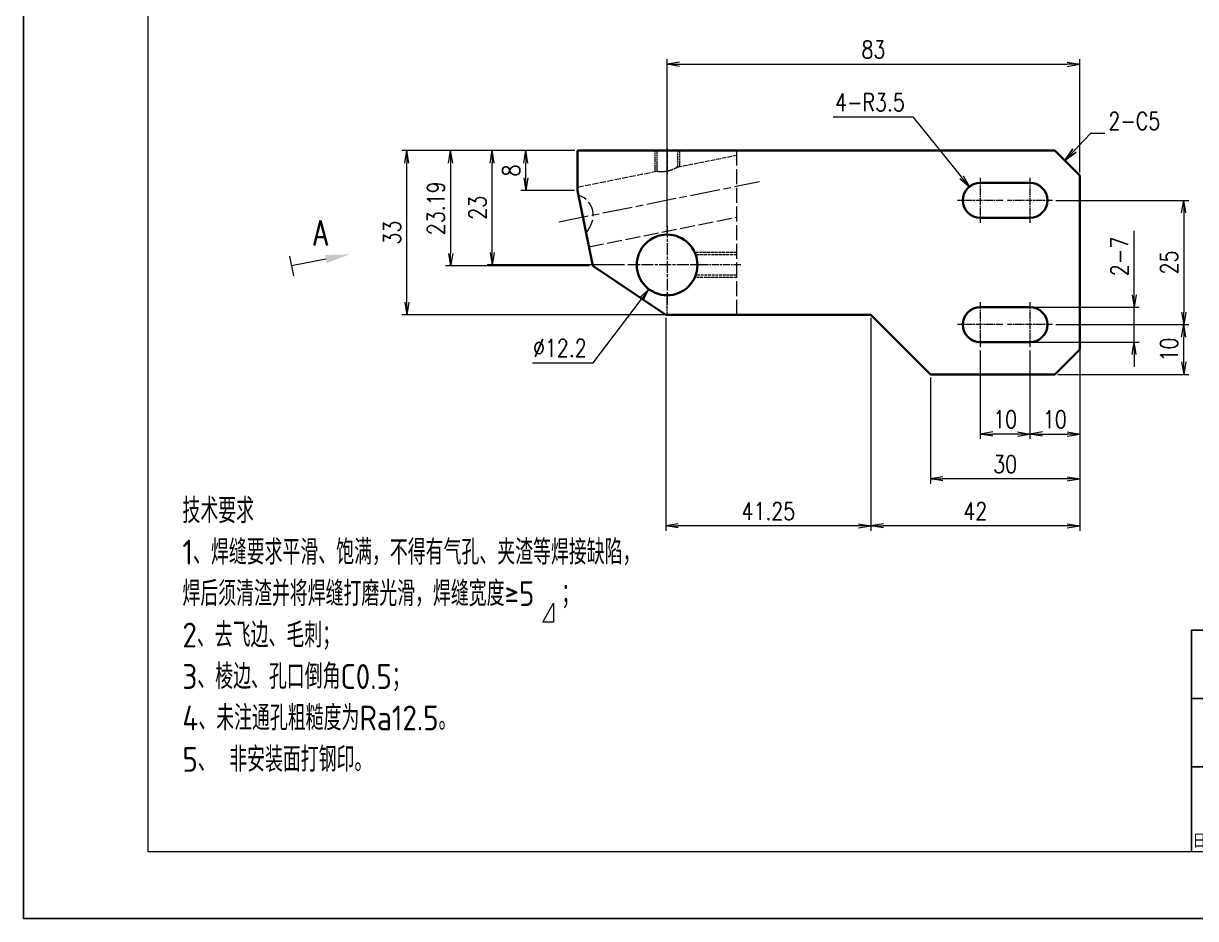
# Model space of a CAD drawing. Header units: inches. Extents: x 269 to 10986, y 1043 to 4337.
# Drawn here: x 10315.2 to 10551, y 3497.4 to 3677.3 of the extents above; entities that cross this region are included whole.
import ezdxf
from ezdxf.enums import TextEntityAlignment as Align

# ---------------------------------------------------------------- set-up
doc = ezdxf.new("R2010")
doc.units = ezdxf.units.IN
doc.header["$MEASUREMENT"] = 0
doc.linetypes.add('AM_ISO02W050x2', pattern=[3.75, 3, -0.75])
doc.linetypes.add('AM_ISO08W050x2', pattern=[9, 6, -0.75, 1.5, -0.75])
for name, color, linetype, lineweight in [('中心线', 2, 'AM_ISO08W050x2', 18), ('图框', 7, 'Continuous', 18), ('标注线', 3, 'Continuous', 18), ('粗实线', 7, 'Continuous', 35), ('虚线', 1, 'AM_ISO02W050x2', 18)]:
    doc.layers.add(name, color=color, linetype=linetype, lineweight=lineweight)
doc.layers.add('图\\M+19E79\\M+195B6\\M+18E9A', color=7, linetype='Continuous')
doc.layers.add('打印', color=7, linetype='Continuous', lineweight=15, plot=False)
doc.layers.add('打印-禁用', color=7, linetype='Continuous', lineweight=15, plot=False)
doc.styles.add('DIM', font='romans.shx', dxfattribs={"width": 0.8, "bigfont": 'bigfont.shx'})
doc.styles.get("Standard").update_dxf_attribs({"font": 'txt', "bigfont": 'gbcbig.shx'})
doc.styles.add('国标', font='simfang.ttf', dxfattribs={"width": 0.8})
doc.styles.add('机械长仿宋', font='gbenor.shx', dxfattribs={"height": 1, "bigfont": 'gbcbig.shx'})
doc.dimstyles.new('XR 1-1', dxfattribs={"dimtxt": 3.5, "dimasz": 2.5, "dimexe": 1, "dimexo": 0.625, "dimgap": 1.2, "dimtad": 1, "dimtoh": 1, "dimdsep": 46, "dimtxsty": 'DIM', "dimblk": 'OPEN', "dimcen": 0, "dimclrd": 8, "dimclre": 8, "dimclrt": 2, "dimazin": 2, "dimtfac": 0.5, "dimtmove": 0, "dimatfit": 3, "dimldrblk": 'OPEN', "dimfxl": 0, "dimtolj": 2, "dimlwd": 18, "dimlwe": 18, "dimarcsym": 0})
doc.dimstyles.new('XR 1-1$0', dxfattribs={"dimtxt": 3.5, "dimasz": 2.5, "dimexe": 1, "dimexo": 0.625, "dimgap": 1.2, "dimtad": 1, "dimzin": 9, "dimdsep": 46, "dimtxsty": 'DIM', "dimblk": 'OPEN', "dimcen": 0, "dimclrd": 8, "dimclre": 8, "dimclrt": 2, "dimazin": 2, "dimtfac": 0.5, "dimtmove": 0, "dimatfit": 3, "dimldrblk": 'OPEN', "dimfxl": 0, "dimtolj": 2, "dimlwd": 18, "dimlwe": 18, "dimarcsym": 0})
doc.dimstyles.new('XR 1-1$3', dxfattribs={"dimtxt": 3.5, "dimasz": 2.5, "dimexe": 1, "dimexo": 0.625, "dimgap": 1.2, "dimtad": 1, "dimtoh": 1, "dimdsep": 46, "dimtxsty": 'DIM', "dimblk": 'OPEN', "dimcen": 0, "dimclrd": 8, "dimclre": 8, "dimclrt": 2, "dimazin": 2, "dimtfac": 0.5, "dimtofl": 0, "dimtmove": 0, "dimatfit": 3, "dimldrblk": 'OPEN', "dimfxl": 0, "dimtolj": 2, "dimlwd": 18, "dimlwe": 18, "dimarcsym": 0})
doc.dimstyles.new('XR 1-1$4', dxfattribs={"dimtxt": 3.5, "dimasz": 2.5, "dimexe": 1, "dimexo": 0.625, "dimgap": 1.2, "dimtad": 1, "dimtoh": 1, "dimdsep": 46, "dimtxsty": 'DIM', "dimblk": 'OPEN', "dimcen": 0, "dimclrd": 8, "dimclre": 8, "dimclrt": 2, "dimazin": 2, "dimtfac": 0.5, "dimtofl": 0, "dimtmove": 0, "dimatfit": 3, "dimldrblk": 'OPEN', "dimfxl": 0, "dimtolj": 2, "dimlwd": 18, "dimlwe": 18, "dimarcsym": 0})

# ---------------------------------------------------------------- blocks, each defined once
blk = doc.blocks.new('GZDEH零件A3图框V01版')
at = {"layer": '图\\M+19E79\\M+195B6\\M+18E9A', "color": 7}
blk.add_line((3272.49, -1788.46), (3092.49, -1788.46), dxfattribs=at)
at = {"layer": '图\\M+19E79\\M+195B6\\M+18E9A', "color": 9}
for p, q in [((3272.49, -1788.46), (3092.49, -1788.46)), ((3181.99, -1802.21), (3092.49, -1802.21)), ((3181.99, -1815.96), (3092.49, -1815.96))]:
    blk.add_line(p, q, dxfattribs=at)
at = {"layer": '图\\M+19E79\\M+195B6\\M+18E9A', "color": 9, "linetype": 'Continuous'}
blk.add_line((3092.49, -1832.96), (3092.49, -1788.46), dxfattribs=at)
at = {"layer": '图框', "linetype": 'Continuous'}
for p, q in [((2882.49, -1554.46), (2882.49, -1832.96)), ((2882.49, -1832.96), (3272.49, -1832.96))]:
    blk.add_line(p, q, dxfattribs=at)
at = {"layer": '打印-禁用', "linetype": 'Continuous'}
for p, q in [((2857.49, -1549.46), (2857.49, -1846.46)), ((2857.49, -1846.46), (3277.49, -1846.46))]:
    blk.add_line(p, q, dxfattribs=at)
at = {"layer": '图\\M+19E79\\M+195B6\\M+18E9A', "color": 9, "style": '国标', "width": 0.8}
blk.add_text('日期:', height=2.5, dxfattribs=at).set_placement((3096.09, -1832), align=Align.CENTER)
blk = doc.blocks.new('DEH A3')
at = {"layer": '图框'}
blk.add_blockref('GZDEH零件A3图框V01版', (-2857.49, 1846.46), dxfattribs=at)
blk = doc.blocks.new('HJ')
at = {"layer": '标注线', "color": 2, "linetype": 'ByBlock', "lineweight": 9}
for p, q in [((0, 0), (4.34, 7.65)), ((4.34, 7.65), (4.34, 0)), ((4.34, 0), (0, 0))]:
    blk.add_line(p, q, dxfattribs=at)
blk = doc.blocks.new('_Open')
at = {"color": 0, "linetype": 'ByBlock', "lineweight": -2}
for p, q in [((-1, 0.167), (0, 0)), ((-1, -0.167), (0, 0)), ((0, 0), (-1, 0))]:
    blk.add_line(p, q, dxfattribs=at)
blk = doc.blocks.new('*D241')
at = {"layer": 'Defpoints', "color": 0, "transparency": 16777216}
for p in [(10416.25, 3651.78), (10426.66, 3651.78), (10426.66, 3643.78)]:
    blk.add_point(p, dxfattribs=at)
at = {"layer": '标注线', "color": 8, "lineweight": 18, "transparency": 16777216}
for p, q in [((10426.04, 3651.78), (10415.25, 3651.78)), ((10416.25, 3646.28), (10416.25, 3649.28)), ((10426.04, 3643.78), (10415.25, 3643.78))]:
    blk.add_line(p, q, dxfattribs=at)
at = {"layer": '标注线', "color": 8, "lineweight": 18, "transparency": 16777216, "xscale": 2.5, "yscale": 2.5, "zscale": 2.5}
for p, rotation in [((10416.25, 3651.78), 90), ((10416.25, 3643.78), 270)]:
    blk.add_blockref('_Open', p, dxfattribs=dict(at, rotation=rotation))
at = {"layer": '标注线', "color": 2, "transparency": 16777216, "insert": (10413.3, 3647.78), "char_height": 3.5, "attachment_point": 5, "rotation": 90, "style": 'DIM'}
blk.add_mtext('\\A2;8', dxfattribs=at)
blk = doc.blocks.new('*D242')
at = {"layer": 'Defpoints', "color": 0, "transparency": 16777216}
for p in [(10426.75, 3651.78), (10401.11, 3628.59), (10429.7, 3628.59)]:
    blk.add_point(p, dxfattribs=at)
at = {"layer": '标注线', "color": 8, "lineweight": 18, "transparency": 16777216}
for p, q in [((10426.13, 3651.78), (10400.11, 3651.78)), ((10401.11, 3649.28), (10401.11, 3631.09)), ((10429.07, 3628.59), (10400.11, 3628.59))]:
    blk.add_line(p, q, dxfattribs=at)
at = {"layer": '标注线', "color": 8, "lineweight": 18, "transparency": 16777216, "xscale": 2.5, "yscale": 2.5, "zscale": 2.5}
for p, rotation in [((10401.11, 3651.78), 90), ((10401.11, 3628.59), 270)]:
    blk.add_blockref('_Open', p, dxfattribs=dict(at, rotation=rotation))
at = {"layer": '标注线', "color": 2, "transparency": 16777216, "insert": (10398.16, 3640.18), "char_height": 3.5, "attachment_point": 5, "rotation": 90, "style": 'DIM'}
blk.add_mtext('\\A2;23.19', dxfattribs=at)
blk = doc.blocks.new('*D243')
at = {"layer": 'Defpoints', "color": 0, "transparency": 16777216}
for p in [(10485.66, 3618.78), (10527.66, 3613.28), (10485.66, 3576.33)]:
    blk.add_point(p, dxfattribs=at)
at = {"layer": '标注线', "color": 8, "lineweight": 18, "transparency": 16777216}
for p, q in [((10485.66, 3618.16), (10485.66, 3575.33)), ((10527.66, 3612.66), (10527.66, 3575.33)), ((10525.16, 3576.33), (10488.16, 3576.33))]:
    blk.add_line(p, q, dxfattribs=at)
at = {"layer": '标注线', "color": 8, "lineweight": 18, "transparency": 16777216, "xscale": 2.5, "yscale": 2.5, "zscale": 2.5, "rotation": 180}
blk.add_blockref('_Open', (10485.66, 3576.33), dxfattribs=at)
at = {"layer": '标注线', "color": 8, "lineweight": 18, "transparency": 16777216, "xscale": 2.5, "yscale": 2.5, "zscale": 2.5}
blk.add_blockref('_Open', (10527.66, 3576.33), dxfattribs=at)
at = {"layer": '标注线', "color": 2, "transparency": 16777216, "insert": (10506.66, 3579.28), "char_height": 3.5, "attachment_point": 5, "style": 'DIM'}
blk.add_mtext('\\A2;42', dxfattribs=at)
blk = doc.blocks.new('*D244')
at = {"layer": 'Defpoints', "color": 0, "transparency": 16777216}
for p in [(10527.66, 3611.78), (10497.66, 3606.78), (10497.66, 3585.77)]:
    blk.add_point(p, dxfattribs=at)
at = {"layer": '标注线', "color": 8, "lineweight": 18, "transparency": 16777216}
for p, q in [((10527.66, 3611.16), (10527.66, 3584.77)), ((10497.66, 3606.16), (10497.66, 3584.77)), ((10525.16, 3585.77), (10500.16, 3585.77))]:
    blk.add_line(p, q, dxfattribs=at)
at = {"layer": '标注线', "color": 8, "lineweight": 18, "transparency": 16777216, "xscale": 2.5, "yscale": 2.5, "zscale": 2.5, "rotation": 180}
blk.add_blockref('_Open', (10497.66, 3585.77), dxfattribs=at)
at = {"layer": '标注线', "color": 8, "lineweight": 18, "transparency": 16777216, "xscale": 2.5, "yscale": 2.5, "zscale": 2.5}
blk.add_blockref('_Open', (10527.66, 3585.77), dxfattribs=at)
at = {"layer": '标注线', "color": 2, "transparency": 16777216, "insert": (10512.66, 3588.72), "char_height": 3.5, "attachment_point": 5, "style": 'DIM'}
blk.add_mtext('\\A2;30', dxfattribs=at)
blk = doc.blocks.new('*D245')
at = {"layer": 'Defpoints', "color": 0, "transparency": 16777216}
for p in [(10517.66, 3612.23), (10527.66, 3611.78), (10527.66, 3594.79)]:
    blk.add_point(p, dxfattribs=at)
at = {"layer": '标注线', "color": 8, "lineweight": 18, "transparency": 16777216}
for p, q in [((10517.66, 3611.61), (10517.66, 3593.79)), ((10527.66, 3611.16), (10527.66, 3593.79)), ((10520.16, 3594.79), (10525.16, 3594.79))]:
    blk.add_line(p, q, dxfattribs=at)
at = {"layer": '标注线', "color": 8, "lineweight": 18, "transparency": 16777216, "xscale": 2.5, "yscale": 2.5, "zscale": 2.5, "rotation": 180}
blk.add_blockref('_Open', (10517.66, 3594.79), dxfattribs=at)
at = {"layer": '标注线', "color": 8, "lineweight": 18, "transparency": 16777216, "xscale": 2.5, "yscale": 2.5, "zscale": 2.5}
blk.add_blockref('_Open', (10527.66, 3594.79), dxfattribs=at)
at = {"layer": '标注线', "color": 2, "transparency": 16777216, "insert": (10522.66, 3597.74), "char_height": 3.5, "attachment_point": 5, "style": 'DIM'}
blk.add_mtext('\\A2;10', dxfattribs=at)
blk = doc.blocks.new('*D246')
at = {"layer": 'Defpoints', "color": 0, "transparency": 16777216}
for p in [(10507.66, 3612.23), (10517.66, 3611.61), (10507.66, 3594.79)]:
    blk.add_point(p, dxfattribs=at)
at = {"layer": '标注线', "color": 8, "lineweight": 18, "transparency": 16777216}
for p, q in [((10507.66, 3611.61), (10507.66, 3593.79)), ((10517.66, 3610.98), (10517.66, 3593.79)), ((10515.16, 3594.79), (10510.16, 3594.79))]:
    blk.add_line(p, q, dxfattribs=at)
at = {"layer": '标注线', "color": 8, "lineweight": 18, "transparency": 16777216, "xscale": 2.5, "yscale": 2.5, "zscale": 2.5, "rotation": 180}
blk.add_blockref('_Open', (10507.66, 3594.79), dxfattribs=at)
at = {"layer": '标注线', "color": 8, "lineweight": 18, "transparency": 16777216, "xscale": 2.5, "yscale": 2.5, "zscale": 2.5}
blk.add_blockref('_Open', (10517.66, 3594.79), dxfattribs=at)
at = {"layer": '标注线', "color": 2, "transparency": 16777216, "insert": (10512.66, 3597.74), "char_height": 3.5, "attachment_point": 5, "style": 'DIM'}
blk.add_mtext('\\A2;10', dxfattribs=at)
blk = doc.blocks.new('*D247')
at = {"layer": 'Defpoints', "color": 0, "transparency": 16777216}
for p in [(10522.21, 3616.78), (10548.59, 3616.78), (10522.66, 3606.78)]:
    blk.add_point(p, dxfattribs=at)
at = {"layer": '标注线', "color": 8, "lineweight": 18, "transparency": 16777216}
for p, q in [((10522.84, 3616.78), (10549.59, 3616.78)), ((10548.59, 3609.28), (10548.59, 3614.28)), ((10523.29, 3606.78), (10549.59, 3606.78))]:
    blk.add_line(p, q, dxfattribs=at)
at = {"layer": '标注线', "color": 8, "lineweight": 18, "transparency": 16777216, "xscale": 2.5, "yscale": 2.5, "zscale": 2.5}
for p, rotation in [((10548.59, 3616.78), 90), ((10548.59, 3606.78), 270)]:
    blk.add_blockref('_Open', p, dxfattribs=dict(at, rotation=rotation))
at = {"layer": '标注线', "color": 2, "transparency": 16777216, "insert": (10545.64, 3611.78), "char_height": 3.5, "attachment_point": 5, "rotation": 90, "style": 'DIM'}
blk.add_mtext('\\A2;10', dxfattribs=at)
blk = doc.blocks.new('*D248')
at = {"layer": 'Defpoints', "color": 0, "transparency": 16777216}
for p in [(10522.21, 3641.78), (10522.84, 3616.78), (10548.59, 3616.78)]:
    blk.add_point(p, dxfattribs=at)
at = {"layer": '标注线', "color": 8, "lineweight": 18, "transparency": 16777216}
for p, q in [((10522.84, 3641.78), (10549.59, 3641.78)), ((10548.59, 3639.28), (10548.59, 3619.28)), ((10523.46, 3616.78), (10549.59, 3616.78))]:
    blk.add_line(p, q, dxfattribs=at)
at = {"layer": '标注线', "color": 8, "lineweight": 18, "transparency": 16777216, "xscale": 2.5, "yscale": 2.5, "zscale": 2.5}
for p, rotation in [((10548.59, 3641.78), 90), ((10548.59, 3616.78), 270)]:
    blk.add_blockref('_Open', p, dxfattribs=dict(at, rotation=rotation))
at = {"layer": '标注线', "color": 2, "transparency": 16777216, "insert": (10545.64, 3629.28), "char_height": 3.5, "attachment_point": 5, "rotation": 90, "style": 'DIM'}
blk.add_mtext('\\A2;25', dxfattribs=at)
blk = doc.blocks.new('*D249')
at = {"layer": 'Defpoints', "color": 0, "transparency": 16777216}
for p in [(10517.66, 3620.28), (10538.6, 3620.28), (10517.66, 3613.28)]:
    blk.add_point(p, dxfattribs=at)
at = {"layer": '标注线', "color": 8, "lineweight": 18, "transparency": 16777216}
for p, q in [((10538.6, 3622.78), (10538.6, 3635.68)), ((10518.29, 3620.28), (10539.6, 3620.28)), ((10538.6, 3613.28), (10538.6, 3620.28)), ((10518.29, 3613.28), (10539.6, 3613.28)), ((10538.6, 3610.78), (10538.6, 3608.28))]:
    blk.add_line(p, q, dxfattribs=at)
at = {"layer": '标注线', "color": 8, "lineweight": 18, "transparency": 16777216, "xscale": 2.5, "yscale": 2.5, "zscale": 2.5}
for p, rotation in [((10538.6, 3620.28), 270), ((10538.6, 3613.28), 90)]:
    blk.add_blockref('_Open', p, dxfattribs=dict(at, rotation=rotation))
at = {"layer": '标注线', "color": 2, "transparency": 16777216, "insert": (10535.65, 3630.48), "char_height": 3.5, "attachment_point": 5, "rotation": 90, "style": 'DIM'}
blk.add_mtext('\\A2;{\\Fromans,bigfont|c134;2-}7', dxfattribs=at)
blk = doc.blocks.new('*D250')
at = {"layer": 'Defpoints', "color": 0, "transparency": 16777216}
for p in [(10505.46, 3644.5), (10507.66, 3641.78)]:
    blk.add_point(p, dxfattribs=at)
at = {"layer": '标注线', "color": 8, "lineweight": 18, "transparency": 16777216}
for p, q in [((10478.07, 3658.54), (10494.07, 3658.54)), ((10494.07, 3658.54), (10503.88, 3646.44))]:
    blk.add_line(p, q, dxfattribs=at)
at = {"layer": '标注线', "color": 8, "lineweight": 18, "transparency": 16777216, "xscale": 2.5, "yscale": 2.5, "zscale": 2.5, "rotation": 309.0253892339862}
blk.add_blockref('_Open', (10505.46, 3644.5), dxfattribs=at)
at = {"layer": '标注线', "color": 2, "transparency": 16777216, "insert": (10485.47, 3661.49), "char_height": 3.5, "attachment_point": 5, "style": 'DIM'}
blk.add_mtext('\\A2;{\\Fromans,bigfont|c134;4-}R3.5', dxfattribs=at)
blk = doc.blocks.new('*D251')
at = {"layer": 'Defpoints', "color": 0, "transparency": 16777216}
for p in [(10392.29, 3651.78), (10426.75, 3651.78), (10444.66, 3618.78)]:
    blk.add_point(p, dxfattribs=at)
at = {"layer": '标注线', "color": 8, "lineweight": 18, "transparency": 16777216}
for p, q in [((10426.13, 3651.78), (10391.29, 3651.78)), ((10392.29, 3621.28), (10392.29, 3649.28)), ((10444.04, 3618.78), (10391.29, 3618.78))]:
    blk.add_line(p, q, dxfattribs=at)
at = {"layer": '标注线', "color": 8, "lineweight": 18, "transparency": 16777216, "xscale": 2.5, "yscale": 2.5, "zscale": 2.5}
for p, rotation in [((10392.29, 3651.78), 90), ((10392.29, 3618.78), 270)]:
    blk.add_blockref('_Open', p, dxfattribs=dict(at, rotation=rotation))
at = {"layer": '标注线', "color": 2, "transparency": 16777216, "insert": (10389.34, 3635.28), "char_height": 3.5, "attachment_point": 5, "rotation": 90, "style": 'DIM'}
blk.add_mtext('\\A2;33', dxfattribs=at)
blk = doc.blocks.new('*D252')
at = {"layer": 'Defpoints', "color": 0, "transparency": 16777216}
for p in [(10444.41, 3618.78), (10485.66, 3618.78), (10444.41, 3576.33)]:
    blk.add_point(p, dxfattribs=at)
at = {"layer": '标注线', "color": 8, "lineweight": 18, "transparency": 16777216}
for p, q in [((10444.41, 3618.16), (10444.41, 3575.33)), ((10485.66, 3618.16), (10485.66, 3575.33)), ((10483.16, 3576.33), (10446.91, 3576.33))]:
    blk.add_line(p, q, dxfattribs=at)
at = {"layer": '标注线', "color": 8, "lineweight": 18, "transparency": 16777216, "xscale": 2.5, "yscale": 2.5, "zscale": 2.5, "rotation": 180}
blk.add_blockref('_Open', (10444.41, 3576.33), dxfattribs=at)
at = {"layer": '标注线', "color": 8, "lineweight": 18, "transparency": 16777216, "xscale": 2.5, "yscale": 2.5, "zscale": 2.5}
blk.add_blockref('_Open', (10485.66, 3576.33), dxfattribs=at)
at = {"layer": '标注线', "color": 2, "transparency": 16777216, "insert": (10465.03, 3579.28), "char_height": 3.5, "attachment_point": 5, "style": 'DIM'}
blk.add_mtext('\\A2;41.25', dxfattribs=at)
blk = doc.blocks.new('*D253')
at = {"layer": 'Defpoints', "color": 0, "transparency": 16777216}
for p in [(10527.66, 3669.14), (10527.66, 3646.78), (10444.67, 3636.58)]:
    blk.add_point(p, dxfattribs=at)
at = {"layer": '标注线', "color": 8, "lineweight": 18, "transparency": 16777216}
for p, q in [((10444.67, 3637.2), (10444.67, 3670.14)), ((10447.17, 3669.14), (10525.16, 3669.14)), ((10527.66, 3647.41), (10527.66, 3670.14))]:
    blk.add_line(p, q, dxfattribs=at)
at = {"layer": '标注线', "color": 8, "lineweight": 18, "transparency": 16777216, "xscale": 2.5, "yscale": 2.5, "zscale": 2.5, "rotation": 180}
blk.add_blockref('_Open', (10444.67, 3669.14), dxfattribs=at)
at = {"layer": '标注线', "color": 8, "lineweight": 18, "transparency": 16777216, "xscale": 2.5, "yscale": 2.5, "zscale": 2.5}
blk.add_blockref('_Open', (10527.66, 3669.14), dxfattribs=at)
at = {"layer": '标注线', "color": 2, "transparency": 16777216, "insert": (10486.16, 3672.09), "char_height": 3.5, "attachment_point": 5, "style": 'DIM'}
blk.add_mtext('\\A2;83', dxfattribs=at)
blk = doc.blocks.new('*D254')
at = {"layer": 'Defpoints', "color": 0, "transparency": 16777216}
for p in [(10409.46, 3651.78), (10426.75, 3651.78), (10436.74, 3628.79)]:
    blk.add_point(p, dxfattribs=at)
at = {"layer": '标注线', "color": 8, "lineweight": 18, "transparency": 16777216}
for p, q in [((10426.13, 3651.78), (10408.46, 3651.78)), ((10409.46, 3631.29), (10409.46, 3649.28)), ((10436.11, 3628.79), (10408.46, 3628.79))]:
    blk.add_line(p, q, dxfattribs=at)
at = {"layer": '标注线', "color": 8, "lineweight": 18, "transparency": 16777216, "xscale": 2.5, "yscale": 2.5, "zscale": 2.5}
for p, rotation in [((10409.46, 3651.78), 90), ((10409.46, 3628.79), 270)]:
    blk.add_blockref('_Open', p, dxfattribs=dict(at, rotation=rotation))
at = {"layer": '标注线', "color": 2, "transparency": 16777216, "insert": (10406.51, 3640.28), "char_height": 3.5, "attachment_point": 5, "rotation": 90, "style": 'DIM'}
blk.add_mtext('\\A2;23', dxfattribs=at)
blk = doc.blocks.new('*D255')
at = {"layer": 'Defpoints', "color": 0, "transparency": 16777216}
for p in [(10448.34, 3633.65), (10440.99, 3623.92)]:
    blk.add_point(p, dxfattribs=at)
at = {"layer": '标注线', "color": 8, "lineweight": 18, "transparency": 16777216}
for p, q in [((10429.81, 3609.13), (10439.48, 3621.92)), ((10417.55, 3609.13), (10429.81, 3609.13))]:
    blk.add_line(p, q, dxfattribs=at)
at = {"layer": '标注线', "color": 8, "lineweight": 18, "transparency": 16777216, "xscale": 2.5, "yscale": 2.5, "zscale": 2.5, "rotation": 52.92352264890282}
blk.add_blockref('_Open', (10440.99, 3623.92), dxfattribs=at)
at = {"layer": '标注线', "color": 2, "transparency": 16777216, "insert": (10423.08, 3612.08), "char_height": 3.5, "attachment_point": 5, "style": 'DIM'}
blk.add_mtext('\\A2;∅12.2', dxfattribs=at)

msp = doc.modelspace()

# ---------------------------------------------------------------- linework, layer by layer
at = {"layer": '中心线', "ltscale": 0.128271}
msp.add_line((10444.661, 3652.208), (10444.661, 3647.077), dxfattribs=at)
at = {"layer": '中心线'}
msp.add_line((10422.902, 3637.479), (10463.217, 3645.542), dxfattribs=at)
at = {"layer": '中心线', "ltscale": 0.2275}
for p, q in [((10507.661, 3646.33), (10507.661, 3637.23)), ((10517.661, 3646.33), (10517.661, 3637.23)), ((10507.661, 3621.33), (10507.661, 3612.23)), ((10517.661, 3621.33), (10517.661, 3612.23))]:
    msp.add_line(p, q, dxfattribs=at)
at = {"layer": '中心线', "ltscale": 0.227499}
for p, q in [((10512.211, 3641.78), (10503.111, 3641.78)), ((10522.211, 3641.78), (10513.111, 3641.78)), ((10512.211, 3616.78), (10503.111, 3616.78)), ((10522.211, 3616.78), (10513.111, 3616.78))]:
    msp.add_line(p, q, dxfattribs=at)
at = {"layer": '中心线', "ltscale": 0.3965}
for p, q in [((10444.665, 3636.715), (10444.665, 3620.855)), ((10452.595, 3628.785), (10436.735, 3628.785))]:
    msp.add_line(p, q, dxfattribs=at)
at = {"layer": '中心线', "ltscale": 0.239609}
msp.add_line((10459.46, 3628.78), (10449.875, 3628.78), dxfattribs=at)
at = {"layer": '打印'}
msp.add_lwpolyline([(10315.176, 3794.354), (10735.176, 3794.354), (10735.176, 3497.354), (10315.176, 3497.354)], close=True, dxfattribs=at)
at = {"layer": '标注线', "ltscale": 0.1}
msp.add_line((10368.709, 3630.538), (10369.494, 3626.616), dxfattribs=at)
at = {"layer": '标注线', "ltscale": 0.176714}
msp.add_line((10376.033, 3629.963), (10369.101, 3628.577), dxfattribs=at)
at = {"layer": '标注线'}
msp.add_solid([(10376.194, 3629.154), (10380.868, 3630.93), (10375.871, 3630.772)], dxfattribs=at)
at = {"layer": '粗实线', "ltscale": 0.2}
msp.add_line((10426.661, 3643.78), (10426.661, 3651.78), dxfattribs=at)
at = {"layer": '粗实线'}
for p, q in [((10522.661, 3651.78), (10426.661, 3651.78)), ((10527.661, 3646.78), (10527.661, 3611.78)), ((10444.408, 3618.78), (10485.661, 3618.78)), ((10522.661, 3606.78), (10497.661, 3606.78))]:
    msp.add_line(p, q, dxfattribs=at)
at = {"layer": '粗实线', "ltscale": 0.176777}
for p, q in [((10527.661, 3646.78), (10522.661, 3651.78)), ((10522.661, 3606.78), (10527.661, 3611.78))]:
    msp.add_line(p, q, dxfattribs=at)
at = {"layer": '粗实线', "ltscale": 0.387377}
msp.add_line((10429.7, 3628.586), (10426.661, 3643.78), dxfattribs=at)
at = {"layer": '粗实线', "ltscale": 0.25}
for p, q in [((10517.661, 3645.28), (10507.661, 3645.28)), ((10507.661, 3638.28), (10517.661, 3638.28)), ((10517.661, 3620.28), (10507.661, 3620.28)), ((10507.661, 3613.28), (10517.661, 3613.28))]:
    msp.add_line(p, q, dxfattribs=at)
at = {"layer": '粗实线', "ltscale": 0.441942}
msp.add_line((10444.408, 3618.78), (10429.7, 3628.586), dxfattribs=at)
at = {"layer": '粗实线', "ltscale": 0.424264}
msp.add_line((10485.661, 3618.78), (10497.661, 3606.78), dxfattribs=at)
at = {"layer": '粗实线'}
msp.add_circle((10444.665, 3628.785), 6.1, dxfattribs=at)
for centre, start, end in [((10507.661, 3641.78), 90, 270), ((10517.661, 3641.78), 270, 90), ((10507.661, 3616.78), 90, 270), ((10517.661, 3616.78), 270, 90)]:
    msp.add_arc(centre, 3.5, start, end, dxfattribs=at)
at = {"layer": '虚线', "ltscale": 0.105725}
msp.add_line((10442.161, 3651.78), (10442.161, 3647.552), dxfattribs=at)
at = {"layer": '虚线', "ltscale": 0.10356}
msp.add_line((10442.594, 3651.78), (10442.594, 3647.638), dxfattribs=at)
at = {"layer": '虚线', "ltscale": 0.426093}
msp.add_line((10444.661, 3634.737), (10444.661, 3651.78), dxfattribs=at)
at = {"layer": '虚线', "ltscale": 0.08289}
msp.add_line((10446.728, 3651.78), (10446.728, 3648.465), dxfattribs=at)
at = {"layer": '虚线', "ltscale": 0.304233}
msp.add_line((10446.728, 3648.465), (10458.661, 3650.852), dxfattribs=at)
at = {"layer": '虚线', "ltscale": 0.080725}
msp.add_line((10447.161, 3651.78), (10447.161, 3648.552), dxfattribs=at)
at = {"layer": '虚线'}
for p, q in [((10458.661, 3618.78), (10458.661, 3651.78)), ((10428.924, 3632.463), (10458.661, 3638.41))]:
    msp.add_line(p, q, dxfattribs=at)
at = {"layer": '虚线', "ltscale": 0.406213}
msp.add_line((10426.661, 3644.452), (10442.594, 3647.638), dxfattribs=at)
at = {"layer": '虚线', "ltscale": 0.023673}
msp.add_line((10426.847, 3642.852), (10426.661, 3643.78), dxfattribs=at)
at = {"layer": '虚线', "ltscale": 0.204353}
msp.add_line((10458.661, 3631.28), (10450.487, 3631.28), dxfattribs=at)
at = {"layer": '虚线', "ltscale": 0.199673}
msp.add_line((10458.661, 3630.847), (10450.674, 3630.847), dxfattribs=at)
at = {"layer": '虚线', "ltscale": 0.19724}
msp.add_line((10458.661, 3626.713), (10450.771, 3626.713), dxfattribs=at)
at = {"layer": '虚线', "ltscale": 0.201317}
msp.add_line((10458.661, 3626.28), (10450.608, 3626.28), dxfattribs=at)
at = {"layer": '虚线', "ltscale": 0.094339}
msp.add_line((10444.661, 3618.78), (10444.661, 3622.554), dxfattribs=at)
at = {"layer": '虚线'}
msp.add_ellipse((10420.661, 3637.031), major_axis=(8.93, 3.143), ratio=0.6351533, start_param=5.4947668, end_param=6.8917006, dxfattribs=at)
for points, knots in [([(10442.847, 3647.606), (10442.722, 3647.62), (10442.629, 3647.633), (10442.578, 3647.641), (10442.575, 3647.64), (10442.749, 3647.616), (10442.876, 3647.601), (10443.292, 3647.563), (10443.858, 3647.562), (10444.236, 3647.594), (10444.989, 3647.73), (10445.683, 3647.966), (10446.001, 3648.099), (10446.276, 3648.231), (10446.475, 3648.332)], [0, 0, 0, 0, 0, 0, 1.952638, 1.952638, 1.952638, 3.9047577, 3.9047577, 3.9047577, 7.2096911, 7.2096911, 7.2096911, 10.4241289, 10.4241289, 10.4241289, 10.4241289, 10.4241289, 10.4241289]), ([(10442.847, 3647.606), (10442.978, 3647.592), (10443.146, 3647.577), (10443.339, 3647.567), (10443.78, 3647.564), (10444.268, 3647.61), (10444.528, 3647.649), (10445.161, 3647.784), (10445.747, 3647.99), (10446.066, 3648.127), (10446.449, 3648.315), (10446.66, 3648.428), (10446.703, 3648.451), (10446.752, 3648.478), (10446.704, 3648.452), (10446.648, 3648.421), (10446.571, 3648.38), (10446.475, 3648.332)], [0, 0, 0, 0, 0, 0, 2.0510809, 2.0510809, 2.0510809, 4.3118136, 4.3118136, 4.3118136, 7.6139241, 7.6139241, 7.6139241, 8.9159362, 8.9159362, 8.9159362, 10.4649382, 10.4649382, 10.4649382, 10.4649382, 10.4649382, 10.4649382])]:
    msp.add_open_spline(points, degree=5, knots=knots, dxfattribs=at)

# ---------------------------------------------------------------- block references
at = {"layer": '图框'}
msp.add_blockref('DEH A3', (10315.176, 3497.354), dxfattribs=at)
at = {"layer": '标注线', "color": 7, "xscale": 0.5, "yscale": 0.5, "zscale": 0.5}
msp.add_blockref('HJ', (10419.629, 3556.976), dxfattribs=at)

# ---------------------------------------------------------------- texts
at = {"layer": '标注线', "width": 0.883502}
msp.add_text('A', height=5, dxfattribs=at).set_placement((10373.486, 3632.72), (10376.431, 3632.72), align=Align.FIT)
at = {"layer": '标注线', "color": 2, "insert": (10533.43, 3655.988), "char_height": 3.5, "attachment_point": 7, "style": 'DIM'}
msp.add_mtext('\\A2;{\\Fromans,bigfont|c134;2-}C5', dxfattribs=at)
at = {"layer": '标注线', "color": 2, "insert": (10347.159, 3581.867), "char_height": 10, "width": 206.04095, "attachment_point": 1, "style": '机械长仿宋'}
msp.add_mtext('{\\H0.5x;技术要求\\A2;\\P\\A0;1、\\A2;焊缝要求平滑、饱满，不得有气孔、夹渣等焊接缺陷，\\P焊后须清渣并将焊缝打磨光滑，焊缝宽度≥5  ；\\P\\A0;2、去飞边\\A2;、\\A0;毛刺；\\P3、\\A2;棱边、\\A0;孔口倒角C0.5；\\P4、未注通孔粗糙度为Ra12.5。 \\P5、\\C3; \\C2;非安装面打钢印。\\P  \\C3; }', dxfattribs=at)

# ---------------------------------------------------------------- dimensions: what is measured, and where the dimension line sits
at = {"layer": '标注线'}
for base, p1, p2, picture, middle in [((10527.661, 3669.137), (10444.665, 3636.575), (10527.661, 3646.78), '*D253', (10486.163, 3672.087)), ((10444.408, 3576.326), (10485.661, 3618.78), (10444.408, 3618.78), '*D252', (10465.035, 3579.276)), ((10485.661, 3576.326), (10527.661, 3613.28), (10485.661, 3618.78), '*D243', (10506.661, 3579.276)), ((10497.661, 3585.768), (10527.661, 3611.78), (10497.661, 3606.78), '*D244', (10512.661, 3588.718)), ((10507.661, 3594.793), (10517.661, 3611.605), (10507.661, 3612.23), '*D246', (10512.661, 3597.743)), ((10527.661, 3594.793), (10517.661, 3612.23), (10527.661, 3611.78), '*D245', (10522.661, 3597.743))]:
    dim = msp.add_linear_dim(base=base, p1=p1, p2=p2, dimstyle='XR 1-1$0', dxfattribs=at)
    dim.commit()
    dim.dimension.update_dxf_attribs({"geometry": picture, "text_midpoint": middle})
dim = msp.add_radius_dim(center=(10507.661, 3641.78), mpoint=(10505.457, 3644.5), text='{\\Fromans,bigfont|c134;4-}<>', dimstyle='XR 1-1$4', dxfattribs=at)
dim.commit()
dim.dimension.update_dxf_attribs({"geometry": '*D250', "text_midpoint": (10485.474, 3658.544), "dimtype": 164})
for base, p1, p2, picture, middle in [((10392.288, 3651.78), (10444.661, 3618.78), (10426.754, 3651.78), '*D251', (10389.338, 3635.28)), ((10401.111, 3628.586), (10426.754, 3651.78), (10429.7, 3628.586), '*D242', (10398.161, 3640.183)), ((10409.4589, 3651.7805), (10436.7352, 3628.7854), (10426.7537, 3651.7805), '*D254', (10406.5089, 3640.283)), ((10416.25, 3651.78), (10426.661, 3643.78), (10426.661, 3651.78), '*D241', (10413.3, 3647.78)), ((10548.585, 3616.78), (10522.211, 3641.78), (10522.836, 3616.78), '*D248', (10545.635, 3629.28)), ((10548.585, 3616.78), (10522.661, 3606.78), (10522.211, 3616.78), '*D247', (10545.635, 3611.78))]:
    dim = msp.add_linear_dim(base=base, p1=p1, p2=p2, angle=90, dimstyle='XR 1-1$0', dxfattribs=at)
    dim.commit()
    dim.dimension.update_dxf_attribs({"geometry": picture, "text_midpoint": middle})
dim = msp.add_diameter_dim_2p(p1=(10448.343, 3633.652), p2=(10440.988, 3623.919), dimstyle='XR 1-1$3', dxfattribs=at)
dim.commit()
dim.dimension.update_dxf_attribs({"geometry": '*D255', "text_midpoint": (10423.081, 3609.132), "dimtype": 163})
dim = msp.add_linear_dim(base=(10538.604, 3620.28), p1=(10517.661, 3613.28), p2=(10517.661, 3620.28), angle=90, text='{\\Fromans,bigfont|c134;2-}<>', dimstyle='XR 1-1$0', dxfattribs=at)
dim.commit()
dim.dimension.update_dxf_attribs({"geometry": '*D249', "text_midpoint": (10535.654, 3630.48)})

# ---------------------------------------------------------------- leaders
msp.add_leader([(10524.64, 3649.801), (10529.931, 3655.288), (10532.731, 3655.288)], dimstyle='XR 1-1', override={"dimasz": 2.8, "dimexe": 0.69965, "dimexo": 0.69965, "dimgap": 0.69965}, dxfattribs=at)

doc.saveas('drawing.dxf')
